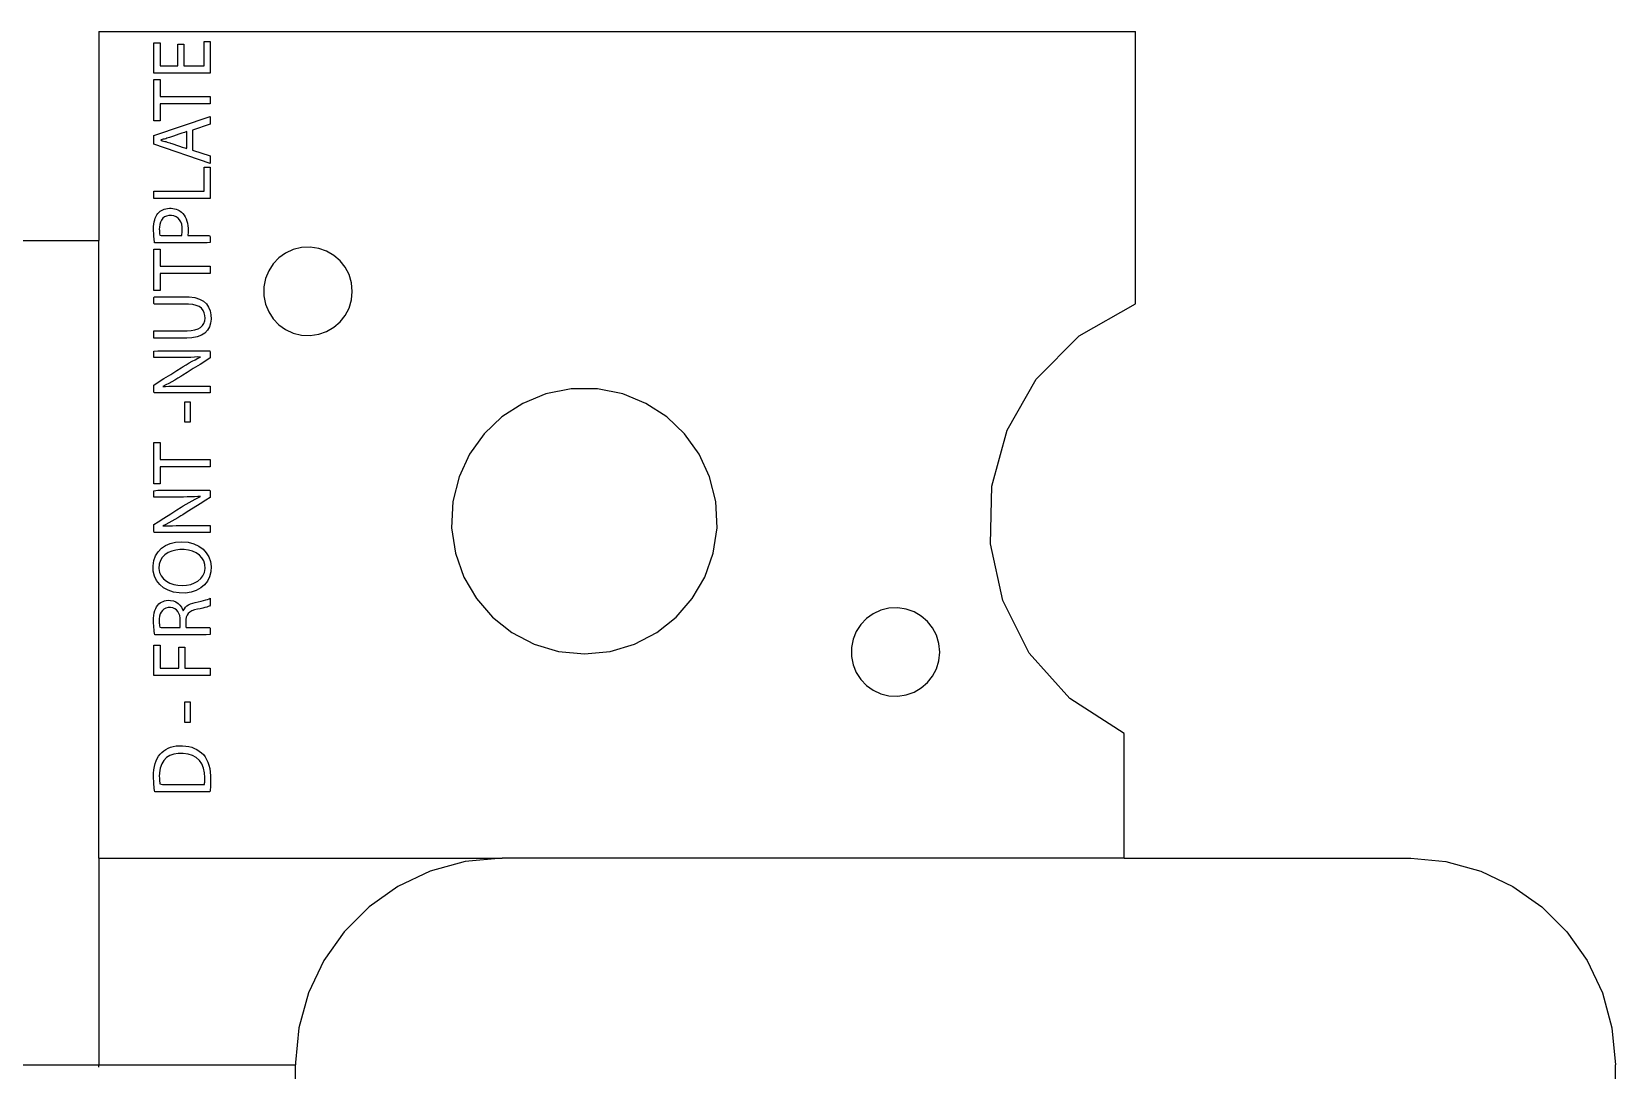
# Model space of a CAD drawing. Header units: metres. Extents: x 1590 to 2032, y 1171 to 1416.
# Drawn here: x 1780 to 1833.6, y 1327.2 to 1362.4 of the extents above; entities that cross this region are included whole.
import ezdxf

# ---------------------------------------------------------------- set-up
doc = ezdxf.new("R2010")
doc.units = ezdxf.units.M

msp = doc.modelspace()

# ---------------------------------------------------------------- linework, layer by layer
at = {"layer": 'COMPONENT1'}
for p, q in [((1782.228, 1362.38), (1782.228, 1355.305)), ((1782.228, 1362.38), (1817.344, 1362.38)), ((1817.344, 1353.165), (1817.344, 1362.38)), ((1727.229, 1355.38), (1782.228, 1355.305)), ((1782.228, 1334.38), (1782.228, 1355.305)), ((1788.816, 1354.998), (1788.56, 1354.879)), ((1789.096, 1355.068), (1788.816, 1354.998)), ((1789.393, 1355.082), (1789.096, 1355.068)), ((1789.682, 1355.039), (1789.393, 1355.082)), ((1789.95, 1354.945), (1789.682, 1355.039)), ((1790.192, 1354.803), (1789.95, 1354.945)), ((1788.141, 1354.514), (1787.988, 1354.28)), ((1788.333, 1354.716), (1788.141, 1354.514)), ((1788.56, 1354.879), (1788.333, 1354.716)), ((1790.403, 1354.62), (1790.192, 1354.803)), ((1790.576, 1354.401), (1790.403, 1354.62)), ((1790.707, 1354.151), (1790.576, 1354.401)), ((1787.881, 1354.017), (1787.825, 1353.733)), ((1787.988, 1354.28), (1787.881, 1354.017)), ((1790.789, 1353.877), (1790.707, 1354.151)), ((1790.818, 1353.584), (1790.789, 1353.877)), ((1787.825, 1353.733), (1787.825, 1353.435)), ((1787.825, 1353.435), (1787.881, 1353.151)), ((1790.789, 1353.291), (1790.818, 1353.584)), ((1787.881, 1353.151), (1787.988, 1352.888)), ((1787.988, 1352.888), (1788.141, 1352.654)), ((1790.576, 1352.767), (1790.707, 1353.017)), ((1790.707, 1353.017), (1790.789, 1353.291)), ((1815.435, 1352.074), (1817.344, 1353.165)), ((1788.141, 1352.654), (1788.333, 1352.452)), ((1788.333, 1352.452), (1788.56, 1352.289)), ((1788.56, 1352.289), (1788.816, 1352.17)), ((1789.95, 1352.223), (1790.192, 1352.365)), ((1790.192, 1352.365), (1790.403, 1352.548)), ((1790.403, 1352.548), (1790.576, 1352.767)), ((1788.816, 1352.17), (1789.096, 1352.1)), ((1789.096, 1352.1), (1789.393, 1352.086)), ((1789.393, 1352.086), (1789.682, 1352.128)), ((1789.682, 1352.128), (1789.95, 1352.223)), ((1813.986, 1350.612), (1815.435, 1352.074)), ((1797.378, 1350.112), (1796.591, 1349.79)), ((1798.231, 1350.281), (1797.378, 1350.112)), ((1799.124, 1350.281), (1798.231, 1350.281)), ((1799.977, 1350.112), (1799.124, 1350.281)), ((1800.764, 1349.79), (1799.977, 1350.112)), ((1813, 1348.882), (1813.986, 1350.612)), ((1796.591, 1349.79), (1795.887, 1349.333)), ((1801.469, 1349.333), (1800.764, 1349.79)), ((1795.887, 1349.333), (1795.281, 1348.755)), ((1802.074, 1348.755), (1801.469, 1349.333)), ((1795.281, 1348.755), (1794.792, 1348.074)), ((1802.563, 1348.074), (1802.074, 1348.755)), ((1812.481, 1346.987), (1813, 1348.882)), ((1794.792, 1348.074), (1794.435, 1347.306)), ((1802.92, 1347.306), (1802.563, 1348.074)), ((1794.435, 1347.306), (1794.226, 1346.467)), ((1803.129, 1346.467), (1802.92, 1347.306)), ((1812.43, 1345.028), (1812.481, 1346.987)), ((1794.226, 1346.467), (1794.183, 1345.578)), ((1803.172, 1345.578), (1803.129, 1346.467)), ((1794.183, 1345.578), (1794.311, 1344.711)), ((1803.044, 1344.711), (1803.172, 1345.578)), ((1812.85, 1343.108), (1812.43, 1345.028)), ((1794.311, 1344.711), (1794.596, 1343.905)), ((1802.759, 1343.905), (1803.044, 1344.711)), ((1794.596, 1343.905), (1795.021, 1343.179)), ((1802.334, 1343.179), (1802.759, 1343.905)), ((1795.021, 1343.179), (1795.571, 1342.547)), ((1801.785, 1342.547), (1802.334, 1343.179)), ((1808.459, 1342.662), (1808.232, 1342.499)), ((1808.715, 1342.781), (1808.459, 1342.662)), ((1808.995, 1342.851), (1808.715, 1342.781)), ((1809.291, 1342.865), (1808.995, 1342.851)), ((1809.58, 1342.822), (1809.291, 1342.865)), ((1809.849, 1342.727), (1809.58, 1342.822)), ((1810.091, 1342.586), (1809.849, 1342.727)), ((1813.745, 1341.329), (1812.85, 1343.108)), ((1795.571, 1342.547), (1796.227, 1342.027)), ((1801.128, 1342.027), (1801.785, 1342.547)), ((1807.887, 1342.062), (1807.78, 1341.8)), ((1808.04, 1342.297), (1807.887, 1342.062)), ((1808.232, 1342.499), (1808.04, 1342.297)), ((1810.301, 1342.403), (1810.091, 1342.586)), ((1810.475, 1342.184), (1810.301, 1342.403)), ((1810.605, 1341.934), (1810.475, 1342.184)), ((1796.227, 1342.027), (1796.975, 1341.636)), ((1796.975, 1341.636), (1797.797, 1341.389)), ((1799.558, 1341.389), (1800.38, 1341.636)), ((1800.38, 1341.636), (1801.128, 1342.027)), ((1807.78, 1341.8), (1807.724, 1341.516)), ((1810.688, 1341.66), (1810.605, 1341.934)), ((1810.716, 1341.367), (1810.688, 1341.66)), ((1797.797, 1341.389), (1798.678, 1341.302)), ((1798.678, 1341.302), (1799.558, 1341.389)), ((1807.724, 1341.516), (1807.724, 1341.218)), ((1807.724, 1341.218), (1807.78, 1340.934)), ((1810.605, 1340.799), (1810.688, 1341.073)), ((1810.688, 1341.073), (1810.716, 1341.367)), ((1815.116, 1339.795), (1813.745, 1341.329)), ((1807.78, 1340.934), (1807.887, 1340.671)), ((1807.887, 1340.671), (1808.04, 1340.437)), ((1810.301, 1340.331), (1810.475, 1340.55)), ((1810.475, 1340.55), (1810.605, 1340.799)), ((1808.04, 1340.437), (1808.232, 1340.235)), ((1808.232, 1340.235), (1808.459, 1340.072)), ((1808.459, 1340.072), (1808.715, 1339.953)), ((1808.715, 1339.953), (1808.995, 1339.883)), ((1809.291, 1339.869), (1809.58, 1339.911)), ((1809.58, 1339.911), (1809.849, 1340.006)), ((1809.849, 1340.006), (1810.091, 1340.148)), ((1810.091, 1340.148), (1810.301, 1340.331)), ((1808.995, 1339.883), (1809.291, 1339.869)), ((1816.966, 1338.606), (1815.116, 1339.795)), ((1816.966, 1334.38), (1816.966, 1338.606)), ((1782.228, 1334.38), (1795.894, 1334.38)), ((1782.228, 1334.38), (1782.228, 1327.38)), ((1794.636, 1334.267), (1793.451, 1333.942)), ((1795.894, 1334.38), (1794.636, 1334.267)), ((1795.969, 1334.38), (1795.894, 1334.38)), ((1816.966, 1334.38), (1795.969, 1334.38)), ((1816.966, 1334.38), (1826.598, 1334.38)), ((1826.598, 1334.38), (1826.673, 1334.38)), ((1826.673, 1334.38), (1827.856, 1334.267)), ((1827.856, 1334.267), (1829.04, 1333.942)), ((1793.451, 1333.942), (1792.361, 1333.424)), ((1829.04, 1333.942), (1830.131, 1333.424)), ((1792.361, 1333.424), (1791.384, 1332.733)), ((1830.131, 1333.424), (1831.108, 1332.733)), ((1791.384, 1332.733), (1790.54, 1331.89)), ((1831.108, 1332.733), (1831.951, 1331.89)), ((1790.54, 1331.89), (1789.85, 1330.913)), ((1831.951, 1331.89), (1832.642, 1330.913)), ((1789.85, 1330.913), (1789.332, 1329.822)), ((1832.642, 1330.913), (1833.16, 1329.822)), ((1789.332, 1329.822), (1789.007, 1328.638)), ((1833.16, 1329.822), (1833.485, 1328.638)), ((1789.007, 1328.638), (1788.894, 1327.46)), ((1833.485, 1328.638), (1833.598, 1327.38)), ((1727.229, 1327.38), (1782.228, 1327.38)), ((1782.228, 1327.38), (1788.894, 1327.38)), ((1782.228, 1327.305), (1782.228, 1327.38)), ((1788.894, 1327.46), (1788.894, 1327.38)), ((1788.894, 1275.38), (1788.894, 1327.38)), ((1833.598, 1208.247), (1833.598, 1327.38))]:
    msp.add_line(p, q, dxfattribs=at)
at = {"layer": 'COMPONENT11'}
for p, q in [((1784.101, 1360.972), (1784.101, 1362.002)), ((1784.101, 1362.002), (1784.307, 1362.002)), ((1784.307, 1362.002), (1784.307, 1361.22)), ((1784.908, 1361.22), (1784.908, 1361.956)), ((1784.908, 1361.956), (1785.111, 1361.956)), ((1785.111, 1361.956), (1785.111, 1361.22)), ((1785.797, 1361.22), (1785.797, 1362.044)), ((1785.797, 1362.044), (1786.003, 1362.044)), ((1786.003, 1362.044), (1786.003, 1360.972)), ((1786.003, 1360.972), (1784.101, 1360.972)), ((1784.307, 1361.22), (1784.908, 1361.22)), ((1785.111, 1361.22), (1785.797, 1361.22)), ((1784.101, 1359.355), (1784.101, 1360.762)), ((1784.101, 1360.762), (1784.31, 1360.762)), ((1784.31, 1360.762), (1784.31, 1360.181)), ((1784.31, 1360.181), (1786.003, 1360.181)), ((1784.31, 1359.933), (1784.31, 1359.355)), ((1786.003, 1359.933), (1784.31, 1359.933)), ((1786.003, 1360.181), (1786.003, 1359.933)), ((1784.101, 1358.86), (1786.003, 1359.509)), ((1784.31, 1359.355), (1784.101, 1359.355)), ((1786.003, 1359.247), (1785.405, 1359.044)), ((1786.003, 1359.509), (1786.003, 1359.247)), ((1784.101, 1358.567), (1784.101, 1358.86)), ((1784.373, 1358.722), (1784.332, 1358.712)), ((1784.332, 1358.712), (1784.38, 1358.687)), ((1784.414, 1358.733), (1784.373, 1358.722)), ((1784.38, 1358.687), (1784.422, 1358.676)), ((1784.455, 1358.744), (1784.414, 1358.733)), ((1784.497, 1358.755), (1784.455, 1358.744)), ((1784.54, 1358.767), (1784.497, 1358.755)), ((1784.584, 1358.78), (1784.54, 1358.767)), ((1784.628, 1358.794), (1784.584, 1358.78)), ((1784.666, 1358.807), (1784.628, 1358.794)), ((1784.696, 1358.817), (1784.666, 1358.807)), ((1784.761, 1358.84), (1784.696, 1358.817)), ((1784.849, 1358.87), (1784.761, 1358.84)), ((1784.948, 1358.904), (1784.849, 1358.87)), ((1785.046, 1358.938), (1784.948, 1358.904)), ((1785.13, 1358.967), (1785.046, 1358.938)), ((1785.213, 1358.996), (1785.13, 1358.967)), ((1785.213, 1358.909), (1785.213, 1358.996)), ((1785.213, 1358.82), (1785.213, 1358.909)), ((1785.213, 1358.717), (1785.213, 1358.82)), ((1785.213, 1358.613), (1785.213, 1358.717)), ((1785.405, 1359.044), (1785.405, 1358.37)), ((1786.003, 1357.918), (1784.101, 1358.567)), ((1784.422, 1358.676), (1784.464, 1358.665)), ((1784.464, 1358.665), (1784.506, 1358.654)), ((1784.506, 1358.654), (1784.549, 1358.642)), ((1784.549, 1358.642), (1784.592, 1358.63)), ((1784.592, 1358.63), (1784.634, 1358.616)), ((1784.634, 1358.616), (1784.666, 1358.606)), ((1784.666, 1358.606), (1784.702, 1358.593)), ((1784.702, 1358.593), (1784.772, 1358.57)), ((1784.772, 1358.57), (1784.863, 1358.539)), ((1784.863, 1358.539), (1784.963, 1358.505)), ((1784.963, 1358.505), (1785.06, 1358.472)), ((1785.06, 1358.472), (1785.142, 1358.444)), ((1785.142, 1358.444), (1785.197, 1358.426)), ((1785.197, 1358.426), (1785.213, 1358.452)), ((1785.213, 1358.52), (1785.213, 1358.613)), ((1785.213, 1358.452), (1785.213, 1358.52)), ((1785.405, 1358.37), (1786.003, 1358.172)), ((1786.003, 1358.172), (1786.003, 1357.918)), ((1785.797, 1356.976), (1785.797, 1357.788)), ((1785.797, 1357.788), (1786.003, 1357.788)), ((1786.003, 1357.788), (1786.003, 1356.727)), ((1784.101, 1356.727), (1784.101, 1356.976)), ((1784.101, 1356.976), (1785.797, 1356.976)), ((1786.003, 1356.727), (1784.101, 1356.727)), ((1784.108, 1355.934), (1784.125, 1356.004)), ((1784.125, 1356.004), (1784.146, 1356.068)), ((1784.146, 1356.068), (1784.172, 1356.126)), ((1784.172, 1356.126), (1784.203, 1356.178)), ((1784.203, 1356.178), (1784.237, 1356.223)), ((1784.237, 1356.223), (1784.273, 1356.261)), ((1784.273, 1356.261), (1784.311, 1356.294)), ((1784.311, 1356.294), (1784.354, 1356.323)), ((1784.353, 1356), (1784.319, 1355.931)), ((1784.398, 1356.057), (1784.353, 1356)), ((1784.354, 1356.323), (1784.401, 1356.348)), ((1784.455, 1356.102), (1784.398, 1356.057)), ((1784.401, 1356.348), (1784.451, 1356.368)), ((1784.451, 1356.368), (1784.505, 1356.384)), ((1784.524, 1356.134), (1784.455, 1356.102)), ((1784.505, 1356.384), (1784.562, 1356.394)), ((1784.604, 1356.151), (1784.524, 1356.134)), ((1784.562, 1356.394), (1784.622, 1356.399)), ((1784.694, 1356.153), (1784.604, 1356.151)), ((1784.622, 1356.399), (1784.685, 1356.398)), ((1784.685, 1356.398), (1784.744, 1356.393)), ((1784.779, 1356.139), (1784.694, 1356.153)), ((1784.744, 1356.393), (1784.801, 1356.383)), ((1784.853, 1356.109), (1784.779, 1356.139)), ((1784.801, 1356.383), (1784.854, 1356.369)), ((1784.917, 1356.065), (1784.853, 1356.109)), ((1784.854, 1356.369), (1784.904, 1356.35)), ((1784.904, 1356.35), (1784.95, 1356.327)), ((1784.97, 1356.008), (1784.917, 1356.065)), ((1784.95, 1356.327), (1784.993, 1356.3)), ((1785.011, 1355.938), (1784.97, 1356.008)), ((1784.993, 1356.3), (1785.033, 1356.268)), ((1785.033, 1356.268), (1785.077, 1356.224)), ((1785.077, 1356.224), (1785.121, 1356.168)), ((1785.121, 1356.168), (1785.16, 1356.106)), ((1785.16, 1356.106), (1785.192, 1356.038)), ((1785.192, 1356.038), (1785.218, 1355.965)), ((1784.087, 1355.692), (1784.089, 1355.777)), ((1784.088, 1355.621), (1784.087, 1355.692)), ((1784.091, 1355.554), (1784.088, 1355.621)), ((1784.089, 1355.777), (1784.096, 1355.859)), ((1784.094, 1355.491), (1784.091, 1355.554)), ((1784.099, 1355.431), (1784.094, 1355.491)), ((1784.096, 1355.859), (1784.108, 1355.934)), ((1784.284, 1355.763), (1784.282, 1355.69)), ((1784.282, 1355.69), (1784.283, 1355.653)), ((1784.283, 1355.653), (1784.284, 1355.618)), ((1784.296, 1355.852), (1784.284, 1355.763)), ((1784.284, 1355.618), (1784.286, 1355.586)), ((1784.286, 1355.586), (1784.288, 1355.557)), ((1784.288, 1355.557), (1784.291, 1355.531)), ((1784.291, 1355.531), (1784.299, 1355.488)), ((1784.319, 1355.931), (1784.296, 1355.852)), ((1784.299, 1355.488), (1784.345, 1355.474)), ((1784.345, 1355.474), (1784.433, 1355.474)), ((1784.433, 1355.474), (1784.552, 1355.474)), ((1784.552, 1355.474), (1784.685, 1355.474)), ((1784.685, 1355.474), (1784.816, 1355.474)), ((1784.816, 1355.474), (1784.93, 1355.474)), ((1784.93, 1355.474), (1785.01, 1355.474)), ((1785.01, 1355.474), (1785.041, 1355.474)), ((1785.04, 1355.855), (1785.011, 1355.938)), ((1785.056, 1355.761), (1785.04, 1355.855)), ((1785.041, 1355.474), (1785.05, 1355.516)), ((1785.05, 1355.516), (1785.056, 1355.563)), ((1785.061, 1355.671), (1785.056, 1355.761)), ((1785.056, 1355.563), (1785.059, 1355.615)), ((1785.059, 1355.615), (1785.06, 1355.642)), ((1785.06, 1355.642), (1785.061, 1355.671)), ((1785.218, 1355.965), (1785.237, 1355.888)), ((1785.237, 1355.888), (1785.25, 1355.806)), ((1785.248, 1355.51), (1785.245, 1355.474)), ((1785.245, 1355.474), (1785.296, 1355.474)), ((1785.254, 1355.557), (1785.248, 1355.51)), ((1785.25, 1355.806), (1785.257, 1355.72)), ((1785.257, 1355.607), (1785.254, 1355.557)), ((1785.257, 1355.72), (1785.258, 1355.66)), ((1785.258, 1355.633), (1785.257, 1355.607)), ((1785.258, 1355.66), (1785.258, 1355.633)), ((1785.296, 1355.474), (1785.394, 1355.474)), ((1785.394, 1355.474), (1785.521, 1355.474)), ((1785.521, 1355.474), (1785.661, 1355.474)), ((1785.661, 1355.474), (1785.796, 1355.474)), ((1785.796, 1355.474), (1785.909, 1355.474)), ((1785.909, 1355.474), (1785.983, 1355.474)), ((1785.983, 1355.474), (1786.003, 1355.429)), ((1784.104, 1355.376), (1784.099, 1355.431)), ((1784.101, 1353.609), (1784.101, 1355.016)), ((1784.101, 1355.016), (1784.31, 1355.016)), ((1784.11, 1355.323), (1784.104, 1355.376)), ((1784.117, 1355.274), (1784.11, 1355.323)), ((1784.124, 1355.229), (1784.117, 1355.274)), ((1784.203, 1355.229), (1784.124, 1355.229)), ((1784.41, 1355.229), (1784.203, 1355.229)), ((1784.31, 1355.016), (1784.31, 1354.435)), ((1784.705, 1355.229), (1784.41, 1355.229)), ((1785.044, 1355.229), (1784.705, 1355.229)), ((1785.386, 1355.229), (1785.044, 1355.229)), ((1785.687, 1355.229), (1785.386, 1355.229)), ((1785.907, 1355.229), (1785.687, 1355.229)), ((1786.003, 1355.237), (1785.907, 1355.229)), ((1786.003, 1355.429), (1786.003, 1355.389)), ((1786.003, 1355.389), (1786.003, 1355.344)), ((1786.003, 1355.344), (1786.003, 1355.3)), ((1786.003, 1355.3), (1786.003, 1355.263)), ((1786.003, 1355.263), (1786.003, 1355.237)), ((1784.31, 1354.435), (1786.003, 1354.435)), ((1786.003, 1354.435), (1786.003, 1354.187)), ((1784.31, 1354.187), (1784.31, 1353.609)), ((1786.003, 1354.187), (1784.31, 1354.187)), ((1784.31, 1353.609), (1784.101, 1353.609)), ((1784.101, 1353.377), (1784.114, 1353.399)), ((1784.101, 1353.343), (1784.101, 1353.377)), ((1784.101, 1353.3), (1784.101, 1353.343)), ((1784.114, 1353.399), (1784.202, 1353.399)), ((1784.202, 1353.399), (1784.354, 1353.399)), ((1784.354, 1353.399), (1784.545, 1353.399)), ((1784.545, 1353.399), (1784.749, 1353.399)), ((1784.749, 1353.399), (1784.943, 1353.399)), ((1784.943, 1353.399), (1785.1, 1353.399)), ((1785.1, 1353.399), (1785.195, 1353.399)), ((1785.195, 1353.399), (1785.297, 1353.397)), ((1785.297, 1353.397), (1785.485, 1353.373)), ((1785.485, 1353.373), (1785.643, 1353.324)), ((1785.643, 1353.324), (1785.773, 1353.252)), ((1784.101, 1353.255), (1784.101, 1353.3)), ((1784.101, 1353.211), (1784.101, 1353.255)), ((1784.101, 1353.176), (1784.101, 1353.211)), ((1784.109, 1353.151), (1784.101, 1353.176)), ((1784.191, 1353.151), (1784.109, 1353.151)), ((1784.34, 1353.151), (1784.191, 1353.151)), ((1784.531, 1353.151), (1784.34, 1353.151)), ((1784.739, 1353.151), (1784.531, 1353.151)), ((1784.937, 1353.151), (1784.739, 1353.151)), ((1785.102, 1353.151), (1784.937, 1353.151)), ((1785.206, 1353.151), (1785.102, 1353.151)), ((1785.275, 1353.15), (1785.206, 1353.151)), ((1785.413, 1353.137), (1785.275, 1353.15)), ((1785.531, 1353.109), (1785.413, 1353.137)), ((1785.628, 1353.066), (1785.531, 1353.109)), ((1785.706, 1353.009), (1785.628, 1353.066)), ((1785.765, 1352.94), (1785.706, 1353.009)), ((1785.805, 1352.86), (1785.765, 1352.94)), ((1785.773, 1353.252), (1785.875, 1353.16)), ((1785.828, 1352.768), (1785.805, 1352.86)), ((1785.875, 1353.16), (1785.951, 1353.049)), ((1785.951, 1353.049), (1786.001, 1352.924)), ((1786.001, 1352.924), (1786.028, 1352.784)), ((1786.028, 1352.784), (1786.033, 1352.637)), ((1784.101, 1352.246), (1784.149, 1352.246)), ((1784.101, 1352.208), (1784.101, 1352.246)), ((1784.149, 1352.246), (1784.274, 1352.246)), ((1784.274, 1352.246), (1784.451, 1352.246)), ((1784.451, 1352.246), (1784.655, 1352.246)), ((1784.655, 1352.246), (1784.86, 1352.246)), ((1784.86, 1352.246), (1785.042, 1352.246)), ((1785.042, 1352.246), (1785.173, 1352.246)), ((1785.173, 1352.246), (1785.229, 1352.246)), ((1785.229, 1352.246), (1785.362, 1352.253)), ((1785.362, 1352.253), (1785.488, 1352.275)), ((1785.488, 1352.275), (1785.594, 1352.313)), ((1785.594, 1352.313), (1785.679, 1352.363)), ((1785.679, 1352.363), (1785.745, 1352.426)), ((1785.745, 1352.426), (1785.792, 1352.499)), ((1785.792, 1352.499), (1785.821, 1352.58)), ((1785.821, 1352.58), (1785.833, 1352.67)), ((1785.914, 1352.265), (1785.825, 1352.171)), ((1785.833, 1352.67), (1785.828, 1352.768)), ((1785.977, 1352.376), (1785.914, 1352.265)), ((1786.016, 1352.501), (1785.977, 1352.376)), ((1786.033, 1352.637), (1786.016, 1352.501)), ((1784.101, 1352.169), (1784.101, 1352.208)), ((1784.101, 1352.124), (1784.101, 1352.169)), ((1784.101, 1352.079), (1784.101, 1352.124)), ((1784.101, 1352.039), (1784.101, 1352.079)), ((1784.101, 1351.998), (1784.101, 1352.039)), ((1784.14, 1351.997), (1784.101, 1351.998)), ((1784.257, 1351.997), (1784.14, 1351.997)), ((1784.429, 1351.997), (1784.257, 1351.997)), ((1784.63, 1351.997), (1784.429, 1351.997)), ((1784.835, 1351.997), (1784.63, 1351.997)), ((1785.018, 1351.997), (1784.835, 1351.997)), ((1785.155, 1351.997), (1785.018, 1351.997)), ((1785.219, 1351.997), (1785.155, 1351.997)), ((1785.386, 1352.006), (1785.219, 1351.997)), ((1785.563, 1352.039), (1785.386, 1352.006)), ((1785.708, 1352.094), (1785.563, 1352.039)), ((1785.825, 1352.171), (1785.708, 1352.094)), ((1784.101, 1351.555), (1784.232, 1351.57)), ((1784.101, 1351.515), (1784.101, 1351.555)), ((1784.101, 1351.462), (1784.101, 1351.515)), ((1784.101, 1351.407), (1784.101, 1351.462)), ((1784.101, 1351.34), (1784.101, 1351.407)), ((1784.133, 1351.339), (1784.101, 1351.34)), ((1784.254, 1351.339), (1784.133, 1351.339)), ((1784.232, 1351.57), (1784.561, 1351.57)), ((1784.428, 1351.339), (1784.254, 1351.339)), ((1784.617, 1351.339), (1784.428, 1351.339)), ((1784.561, 1351.57), (1784.995, 1351.57)), ((1784.781, 1351.339), (1784.617, 1351.339)), ((1784.882, 1351.339), (1784.781, 1351.339)), ((1784.967, 1351.339), (1784.882, 1351.339)), ((1785.1, 1351.34), (1784.967, 1351.339)), ((1784.995, 1351.57), (1785.441, 1351.57)), ((1785.227, 1351.343), (1785.1, 1351.34)), ((1785.349, 1351.346), (1785.227, 1351.343)), ((1785.296, 1351.16), (1785.395, 1351.215)), ((1785.468, 1351.352), (1785.349, 1351.346)), ((1785.395, 1351.215), (1785.492, 1351.267)), ((1785.441, 1351.57), (1785.805, 1351.57)), ((1785.588, 1351.36), (1785.468, 1351.352)), ((1785.492, 1351.267), (1785.587, 1351.315)), ((1785.587, 1351.315), (1785.681, 1351.359)), ((1785.681, 1351.359), (1785.588, 1351.36)), ((1785.863, 1351.235), (1785.663, 1351.11)), ((1785.805, 1351.57), (1785.994, 1351.57)), ((1786.003, 1351.327), (1785.863, 1351.235)), ((1785.994, 1351.57), (1786.003, 1351.523)), ((1786.003, 1351.523), (1786.003, 1351.469)), ((1786.003, 1351.469), (1786.003, 1351.41)), ((1786.003, 1351.41), (1786.003, 1351.358)), ((1786.003, 1351.358), (1786.003, 1351.327)), ((1784.44, 1350.628), (1784.669, 1350.772)), ((1784.669, 1350.772), (1784.879, 1350.904)), ((1784.911, 1350.64), (1784.808, 1350.579)), ((1784.879, 1350.904), (1785.025, 1350.996)), ((1785.013, 1350.703), (1784.911, 1350.64)), ((1785.076, 1350.743), (1785.013, 1350.703)), ((1785.025, 1350.996), (1785.09, 1351.037)), ((1785.223, 1350.834), (1785.076, 1350.743)), ((1785.09, 1351.037), (1785.194, 1351.1)), ((1785.194, 1351.1), (1785.296, 1351.16)), ((1785.434, 1350.966), (1785.223, 1350.834)), ((1785.663, 1351.11), (1785.434, 1350.966)), ((1784.101, 1350.409), (1784.241, 1350.502)), ((1784.101, 1350.375), (1784.101, 1350.409)), ((1784.101, 1350.319), (1784.101, 1350.375)), ((1784.101, 1350.254), (1784.101, 1350.319)), ((1784.101, 1350.195), (1784.101, 1350.254)), ((1784.11, 1350.143), (1784.101, 1350.195)), ((1784.299, 1350.143), (1784.11, 1350.143)), ((1784.241, 1350.502), (1784.44, 1350.628)), ((1784.663, 1350.143), (1784.299, 1350.143)), ((1784.503, 1350.413), (1784.403, 1350.366)), ((1784.403, 1350.366), (1784.492, 1350.362)), ((1784.492, 1350.362), (1784.607, 1350.367)), ((1784.604, 1350.465), (1784.503, 1350.413)), ((1784.706, 1350.52), (1784.604, 1350.465)), ((1784.607, 1350.367), (1784.725, 1350.37)), ((1785.109, 1350.143), (1784.663, 1350.143)), ((1784.808, 1350.579), (1784.706, 1350.52)), ((1784.725, 1350.37), (1784.847, 1350.373)), ((1784.847, 1350.373), (1784.977, 1350.374)), ((1784.977, 1350.374), (1785.116, 1350.374)), ((1785.543, 1350.143), (1785.109, 1350.143)), ((1785.116, 1350.374), (1785.205, 1350.374)), ((1785.205, 1350.374), (1785.308, 1350.374)), ((1785.308, 1350.374), (1785.476, 1350.374)), ((1785.476, 1350.374), (1785.669, 1350.374)), ((1785.872, 1350.143), (1785.543, 1350.143)), ((1785.669, 1350.374), (1785.847, 1350.374)), ((1785.847, 1350.374), (1785.97, 1350.374)), ((1786.003, 1350.143), (1785.872, 1350.143)), ((1785.97, 1350.374), (1786.003, 1350.373)), ((1786.003, 1350.373), (1786.003, 1350.306)), ((1786.003, 1350.306), (1786.003, 1350.252)), ((1786.003, 1350.252), (1786.003, 1350.199)), ((1786.003, 1350.199), (1786.003, 1350.143)), ((1785.151, 1349.844), (1785.331, 1349.844)), ((1785.151, 1349.147), (1785.151, 1349.844)), ((1785.331, 1349.844), (1785.331, 1349.147)), ((1785.331, 1349.147), (1785.151, 1349.147)), ((1784.101, 1347.059), (1784.101, 1348.466)), ((1784.101, 1348.466), (1784.31, 1348.466)), ((1784.31, 1348.466), (1784.31, 1347.885)), ((1784.31, 1347.885), (1786.003, 1347.885)), ((1784.31, 1347.637), (1784.31, 1347.059)), ((1786.003, 1347.637), (1784.31, 1347.637)), ((1786.003, 1347.885), (1786.003, 1347.637)), ((1784.31, 1347.059), (1784.101, 1347.059)), ((1784.101, 1346.83), (1784.232, 1346.846)), ((1784.101, 1346.79), (1784.101, 1346.83)), ((1784.101, 1346.737), (1784.101, 1346.79)), ((1784.101, 1346.683), (1784.101, 1346.737)), ((1784.101, 1346.616), (1784.101, 1346.683)), ((1784.133, 1346.615), (1784.101, 1346.616)), ((1784.254, 1346.615), (1784.133, 1346.615)), ((1784.232, 1346.846), (1784.561, 1346.846)), ((1784.428, 1346.615), (1784.254, 1346.615)), ((1784.617, 1346.615), (1784.428, 1346.615)), ((1784.561, 1346.846), (1784.995, 1346.846)), ((1784.781, 1346.615), (1784.617, 1346.615)), ((1784.882, 1346.615), (1784.781, 1346.615)), ((1784.967, 1346.615), (1784.882, 1346.615)), ((1785.1, 1346.616), (1784.967, 1346.615)), ((1784.995, 1346.846), (1785.441, 1346.846)), ((1785.09, 1346.313), (1785.194, 1346.376)), ((1785.227, 1346.618), (1785.1, 1346.616)), ((1785.194, 1346.376), (1785.296, 1346.436)), ((1785.349, 1346.622), (1785.227, 1346.618)), ((1785.296, 1346.436), (1785.395, 1346.491)), ((1785.468, 1346.628), (1785.349, 1346.622)), ((1785.395, 1346.491), (1785.492, 1346.543)), ((1785.663, 1346.385), (1785.434, 1346.242)), ((1785.441, 1346.846), (1785.805, 1346.846)), ((1785.588, 1346.636), (1785.468, 1346.628)), ((1785.492, 1346.543), (1785.587, 1346.591)), ((1785.587, 1346.591), (1785.681, 1346.635)), ((1785.681, 1346.635), (1785.588, 1346.636)), ((1785.863, 1346.51), (1785.663, 1346.385)), ((1785.805, 1346.846), (1785.994, 1346.846)), ((1786.003, 1346.602), (1785.863, 1346.51)), ((1785.994, 1346.846), (1786.003, 1346.799)), ((1786.003, 1346.799), (1786.003, 1346.744)), ((1786.003, 1346.744), (1786.003, 1346.685)), ((1786.003, 1346.685), (1786.003, 1346.634)), ((1786.003, 1346.634), (1786.003, 1346.602)), ((1784.241, 1345.778), (1784.44, 1345.903)), ((1784.44, 1345.903), (1784.669, 1346.047)), ((1784.669, 1346.047), (1784.879, 1346.18)), ((1784.808, 1345.855), (1784.706, 1345.796)), ((1784.911, 1345.916), (1784.808, 1345.855)), ((1784.879, 1346.18), (1785.025, 1346.272)), ((1785.013, 1345.978), (1784.911, 1345.916)), ((1785.076, 1346.018), (1785.013, 1345.978)), ((1785.025, 1346.272), (1785.09, 1346.313)), ((1785.223, 1346.11), (1785.076, 1346.018)), ((1785.434, 1346.242), (1785.223, 1346.11)), ((1784.101, 1345.685), (1784.241, 1345.778)), ((1784.101, 1345.65), (1784.101, 1345.685)), ((1784.101, 1345.594), (1784.101, 1345.65)), ((1784.101, 1345.53), (1784.101, 1345.594)), ((1784.101, 1345.471), (1784.101, 1345.53)), ((1784.11, 1345.419), (1784.101, 1345.471)), ((1784.299, 1345.419), (1784.11, 1345.419)), ((1784.663, 1345.419), (1784.299, 1345.419)), ((1784.503, 1345.689), (1784.403, 1345.642)), ((1784.403, 1345.642), (1784.492, 1345.638)), ((1784.492, 1345.638), (1784.607, 1345.643)), ((1784.604, 1345.741), (1784.503, 1345.689)), ((1784.706, 1345.796), (1784.604, 1345.741)), ((1784.607, 1345.643), (1784.725, 1345.646)), ((1785.109, 1345.419), (1784.663, 1345.419)), ((1784.725, 1345.646), (1784.847, 1345.648)), ((1784.847, 1345.648), (1784.977, 1345.65)), ((1784.977, 1345.65), (1785.116, 1345.65)), ((1785.543, 1345.419), (1785.109, 1345.419)), ((1785.116, 1345.65), (1785.205, 1345.65)), ((1785.205, 1345.65), (1785.308, 1345.65)), ((1785.308, 1345.65), (1785.476, 1345.65)), ((1785.476, 1345.65), (1785.669, 1345.65)), ((1785.872, 1345.419), (1785.543, 1345.419)), ((1785.669, 1345.65), (1785.847, 1345.65)), ((1785.847, 1345.65), (1785.97, 1345.65)), ((1786.003, 1345.419), (1785.872, 1345.419)), ((1785.97, 1345.65), (1786.003, 1345.649)), ((1786.003, 1345.649), (1786.003, 1345.582)), ((1786.003, 1345.582), (1786.003, 1345.528)), ((1786.003, 1345.528), (1786.003, 1345.475)), ((1786.003, 1345.475), (1786.003, 1345.419)), ((1784.152, 1344.624), (1784.239, 1344.763)), ((1784.239, 1344.763), (1784.353, 1344.879)), ((1784.353, 1344.879), (1784.492, 1344.973)), ((1784.492, 1344.973), (1784.653, 1345.042)), ((1784.705, 1344.785), (1784.583, 1344.732)), ((1784.653, 1345.042), (1784.834, 1345.085)), ((1784.837, 1344.82), (1784.705, 1344.785)), ((1784.834, 1345.085), (1785.032, 1345.099)), ((1784.974, 1344.837), (1784.837, 1344.82)), ((1785.121, 1344.837), (1784.974, 1344.837)), ((1785.032, 1345.099), (1785.256, 1345.082)), ((1785.27, 1344.818), (1785.121, 1344.837)), ((1785.256, 1345.082), (1785.452, 1345.033)), ((1785.408, 1344.78), (1785.27, 1344.818)), ((1785.532, 1344.725), (1785.408, 1344.78)), ((1785.452, 1345.033), (1785.621, 1344.956)), ((1785.621, 1344.956), (1785.762, 1344.854)), ((1785.762, 1344.854), (1785.874, 1344.73)), ((1784.069, 1344.289), (1784.094, 1344.466)), ((1784.077, 1344.107), (1784.069, 1344.289)), ((1784.094, 1344.466), (1784.152, 1344.624)), ((1784.277, 1344.34), (1784.269, 1344.197)), ((1784.317, 1344.465), (1784.277, 1344.34)), ((1784.384, 1344.572), (1784.317, 1344.465)), ((1784.474, 1344.661), (1784.384, 1344.572)), ((1784.583, 1344.732), (1784.474, 1344.661)), ((1785.638, 1344.651), (1785.532, 1344.725)), ((1785.725, 1344.561), (1785.638, 1344.651)), ((1785.788, 1344.455), (1785.725, 1344.561)), ((1785.825, 1344.332), (1785.788, 1344.455)), ((1785.833, 1344.195), (1785.825, 1344.332)), ((1785.874, 1344.73), (1785.957, 1344.587)), ((1785.957, 1344.587), (1786.01, 1344.43)), ((1786.01, 1344.43), (1786.033, 1344.26)), ((1786.033, 1344.26), (1786.024, 1344.082)), ((1784.119, 1343.939), (1784.077, 1344.107)), ((1784.192, 1343.788), (1784.119, 1343.939)), ((1784.295, 1343.655), (1784.192, 1343.788)), ((1784.269, 1344.197), (1784.293, 1344.061)), ((1784.293, 1344.061), (1784.345, 1343.944)), ((1784.345, 1343.944), (1784.423, 1343.845)), ((1784.423, 1343.845), (1784.522, 1343.765)), ((1784.522, 1343.765), (1784.639, 1343.702)), ((1784.639, 1343.702), (1784.77, 1343.657)), ((1785.346, 1343.659), (1785.474, 1343.706)), ((1785.474, 1343.706), (1785.587, 1343.77)), ((1785.587, 1343.77), (1785.684, 1343.852)), ((1785.684, 1343.852), (1785.759, 1343.951)), ((1785.759, 1343.951), (1785.81, 1344.065)), ((1785.81, 1344.065), (1785.833, 1344.195)), ((1785.911, 1343.77), (1785.81, 1343.642)), ((1785.983, 1343.918), (1785.911, 1343.77)), ((1786.024, 1344.082), (1785.983, 1343.918)), ((1784.425, 1343.545), (1784.295, 1343.655)), ((1784.58, 1343.458), (1784.425, 1343.545)), ((1784.759, 1343.397), (1784.58, 1343.458)), ((1784.959, 1343.366), (1784.759, 1343.397)), ((1784.77, 1343.657), (1784.912, 1343.63)), ((1784.912, 1343.63), (1785.061, 1343.621)), ((1785.169, 1343.365), (1784.959, 1343.366)), ((1785.061, 1343.621), (1785.207, 1343.631)), ((1785.361, 1343.395), (1785.169, 1343.365)), ((1785.207, 1343.631), (1785.346, 1343.659)), ((1785.533, 1343.453), (1785.361, 1343.395)), ((1785.684, 1343.536), (1785.533, 1343.453)), ((1785.81, 1343.642), (1785.684, 1343.536)), ((1785.781, 1343.112), (1785.854, 1343.132)), ((1785.854, 1343.132), (1785.916, 1343.151)), ((1785.916, 1343.151), (1785.965, 1343.169)), ((1785.965, 1343.169), (1786.003, 1343.186)), ((1786.003, 1343.186), (1786.003, 1343.137)), ((1786.003, 1343.137), (1786.003, 1343.089)), ((1784.09, 1342.509), (1784.098, 1342.606)), ((1784.098, 1342.606), (1784.112, 1342.692)), ((1784.112, 1342.692), (1784.132, 1342.77)), ((1784.132, 1342.77), (1784.159, 1342.839)), ((1784.159, 1342.839), (1784.191, 1342.901)), ((1784.191, 1342.901), (1784.23, 1342.955)), ((1784.23, 1342.955), (1784.269, 1342.996)), ((1784.269, 1342.996), (1784.311, 1343.029)), ((1784.313, 1342.655), (1784.292, 1342.577)), ((1784.311, 1343.029), (1784.357, 1343.058)), ((1784.344, 1342.722), (1784.313, 1342.655)), ((1784.386, 1342.778), (1784.344, 1342.722)), ((1784.357, 1343.058), (1784.408, 1343.081)), ((1784.439, 1342.822), (1784.386, 1342.778)), ((1784.408, 1343.081), (1784.462, 1343.099)), ((1784.504, 1342.853), (1784.439, 1342.822)), ((1784.462, 1343.099), (1784.519, 1343.112)), ((1784.58, 1342.87), (1784.504, 1342.853)), ((1784.519, 1343.112), (1784.58, 1343.118)), ((1784.58, 1343.118), (1784.664, 1343.115)), ((1784.663, 1342.872), (1784.58, 1342.87)), ((1784.736, 1342.859), (1784.663, 1342.872)), ((1784.664, 1343.115), (1784.758, 1343.097)), ((1784.802, 1342.832), (1784.736, 1342.859)), ((1784.758, 1343.097), (1784.842, 1343.062)), ((1784.859, 1342.792), (1784.802, 1342.832)), ((1784.842, 1343.062), (1784.915, 1343.015)), ((1784.907, 1342.74), (1784.859, 1342.792)), ((1784.945, 1342.676), (1784.907, 1342.74)), ((1784.915, 1343.015), (1784.978, 1342.955)), ((1784.973, 1342.602), (1784.945, 1342.676)), ((1784.989, 1342.518), (1784.973, 1342.602)), ((1784.978, 1342.955), (1785.03, 1342.886)), ((1785.03, 1342.886), (1785.071, 1342.809)), ((1785.071, 1342.809), (1785.089, 1342.763)), ((1785.089, 1342.763), (1785.133, 1342.835)), ((1785.133, 1342.835), (1785.171, 1342.884)), ((1785.171, 1342.884), (1785.219, 1342.927)), ((1785.222, 1342.613), (1785.195, 1342.544)), ((1785.219, 1342.927), (1785.275, 1342.964)), ((1785.262, 1342.671), (1785.222, 1342.613)), ((1785.316, 1342.719), (1785.262, 1342.671)), ((1785.275, 1342.964), (1785.34, 1342.995)), ((1785.387, 1342.758), (1785.316, 1342.719)), ((1785.34, 1342.995), (1785.412, 1343.021)), ((1785.475, 1342.79), (1785.387, 1342.758)), ((1785.412, 1343.021), (1785.497, 1343.043)), ((1785.577, 1342.814), (1785.475, 1342.79)), ((1785.497, 1343.043), (1785.602, 1343.068)), ((1785.669, 1342.835), (1785.577, 1342.814)), ((1785.602, 1343.068), (1785.697, 1343.091)), ((1785.752, 1342.854), (1785.669, 1342.835)), ((1785.697, 1343.091), (1785.781, 1343.112)), ((1785.824, 1342.872), (1785.752, 1342.854)), ((1785.887, 1342.89), (1785.824, 1342.872)), ((1785.938, 1342.906), (1785.887, 1342.89)), ((1785.978, 1342.92), (1785.938, 1342.906)), ((1786.003, 1342.949), (1785.978, 1342.92)), ((1786.003, 1343.089), (1786.003, 1343.036)), ((1786.003, 1343.036), (1786.003, 1342.987)), ((1786.003, 1342.987), (1786.003, 1342.949)), ((1784.087, 1342.409), (1784.09, 1342.509)), ((1784.089, 1342.338), (1784.087, 1342.409)), ((1784.092, 1342.267), (1784.089, 1342.338)), ((1784.096, 1342.197), (1784.092, 1342.267)), ((1784.102, 1342.129), (1784.096, 1342.197)), ((1784.11, 1342.064), (1784.102, 1342.129)), ((1784.118, 1342.003), (1784.11, 1342.064)), ((1784.281, 1342.491), (1784.279, 1342.419)), ((1784.279, 1342.419), (1784.28, 1342.378)), ((1784.28, 1342.378), (1784.281, 1342.341)), ((1784.292, 1342.577), (1784.281, 1342.491)), ((1784.281, 1342.341), (1784.283, 1342.307)), ((1784.283, 1342.307), (1784.286, 1342.277)), ((1784.286, 1342.277), (1784.289, 1342.25)), ((1784.289, 1342.25), (1784.296, 1342.207)), ((1784.296, 1342.207), (1784.339, 1342.193)), ((1784.339, 1342.193), (1784.422, 1342.193)), ((1784.422, 1342.193), (1784.534, 1342.193)), ((1784.534, 1342.193), (1784.659, 1342.193)), ((1784.659, 1342.193), (1784.782, 1342.193)), ((1784.782, 1342.193), (1784.889, 1342.193)), ((1784.889, 1342.193), (1784.964, 1342.193)), ((1784.964, 1342.193), (1784.993, 1342.193)), ((1784.993, 1342.429), (1784.989, 1342.518)), ((1784.993, 1342.4), (1784.993, 1342.429)), ((1784.993, 1342.359), (1784.993, 1342.4)), ((1784.993, 1342.314), (1784.993, 1342.359)), ((1784.993, 1342.269), (1784.993, 1342.314)), ((1784.993, 1342.231), (1784.993, 1342.269)), ((1784.993, 1342.193), (1784.993, 1342.231)), ((1785.181, 1342.463), (1785.179, 1342.42)), ((1785.179, 1342.42), (1785.179, 1342.356)), ((1785.179, 1342.356), (1785.179, 1342.309)), ((1785.179, 1342.309), (1785.179, 1342.261)), ((1785.179, 1342.261), (1785.179, 1342.222)), ((1785.179, 1342.222), (1785.187, 1342.193)), ((1785.195, 1342.544), (1785.181, 1342.463)), ((1785.187, 1342.193), (1785.265, 1342.193)), ((1785.265, 1342.193), (1785.4, 1342.193)), ((1785.4, 1342.193), (1785.566, 1342.193)), ((1785.566, 1342.193), (1785.736, 1342.193)), ((1785.736, 1342.193), (1785.883, 1342.193)), ((1785.883, 1342.193), (1785.98, 1342.193)), ((1785.98, 1342.193), (1786.003, 1342.172)), ((1786.003, 1342.172), (1786.003, 1342.134)), ((1786.003, 1342.134), (1786.003, 1342.085)), ((1786.003, 1342.085), (1786.003, 1342.034)), ((1784.101, 1340.57), (1784.101, 1341.594)), ((1784.101, 1341.594), (1784.307, 1341.594)), ((1784.127, 1341.948), (1784.118, 1342.003)), ((1784.227, 1341.948), (1784.127, 1341.948)), ((1784.486, 1341.948), (1784.227, 1341.948)), ((1784.307, 1341.594), (1784.307, 1340.819)), ((1784.842, 1341.948), (1784.486, 1341.948)), ((1785.233, 1341.948), (1784.842, 1341.948)), ((1784.939, 1340.819), (1784.939, 1341.535)), ((1784.939, 1341.535), (1785.142, 1341.535)), ((1785.142, 1341.535), (1785.142, 1340.819)), ((1785.598, 1341.948), (1785.233, 1341.948)), ((1785.874, 1341.948), (1785.598, 1341.948)), ((1786.003, 1341.957), (1785.874, 1341.948)), ((1786.003, 1342.034), (1786.003, 1341.989)), ((1786.003, 1341.989), (1786.003, 1341.957)), ((1786.003, 1340.57), (1784.101, 1340.57)), ((1784.307, 1340.819), (1784.939, 1340.819)), ((1785.142, 1340.819), (1786.003, 1340.819)), ((1786.003, 1340.819), (1786.003, 1340.57)), ((1785.151, 1339.676), (1785.331, 1339.676)), ((1785.151, 1338.979), (1785.151, 1339.676)), ((1785.331, 1339.676), (1785.331, 1338.979)), ((1785.331, 1338.979), (1785.151, 1338.979)), ((1784.212, 1337.762), (1784.257, 1337.837)), ((1784.257, 1337.837), (1784.309, 1337.905)), ((1784.309, 1337.905), (1784.367, 1337.966)), ((1784.367, 1337.966), (1784.431, 1338.021)), ((1784.431, 1338.021), (1784.502, 1338.069)), ((1784.53, 1337.788), (1784.436, 1337.695)), ((1784.502, 1338.069), (1784.579, 1338.11)), ((1784.642, 1337.859), (1784.53, 1337.788)), ((1784.579, 1338.11), (1784.663, 1338.143)), ((1784.772, 1337.906), (1784.642, 1337.859)), ((1784.663, 1338.143), (1784.755, 1338.168)), ((1784.755, 1338.168), (1784.853, 1338.184)), ((1784.92, 1337.93), (1784.772, 1337.906)), ((1784.853, 1338.184), (1784.959, 1338.192)), ((1785.089, 1337.932), (1784.92, 1337.93)), ((1784.959, 1338.192), (1785.071, 1338.192)), ((1785.071, 1338.192), (1785.18, 1338.182)), ((1785.259, 1337.909), (1785.089, 1337.932)), ((1785.18, 1338.182), (1785.283, 1338.164)), ((1785.408, 1337.862), (1785.259, 1337.909)), ((1785.283, 1338.164), (1785.381, 1338.138)), ((1785.381, 1338.138), (1785.472, 1338.104)), ((1785.535, 1337.791), (1785.408, 1337.862)), ((1785.472, 1338.104), (1785.557, 1338.062)), ((1785.64, 1337.696), (1785.535, 1337.791)), ((1785.557, 1338.062), (1785.636, 1338.012)), ((1785.636, 1338.012), (1785.708, 1337.955)), ((1785.708, 1337.955), (1785.773, 1337.89)), ((1785.773, 1337.89), (1785.832, 1337.815)), ((1785.832, 1337.815), (1785.883, 1337.729)), ((1784.087, 1337.142), (1784.09, 1337.261)), ((1784.09, 1337.261), (1784.1, 1337.378)), ((1784.1, 1337.378), (1784.118, 1337.487)), ((1784.118, 1337.487), (1784.143, 1337.587)), ((1784.143, 1337.587), (1784.174, 1337.679)), ((1784.174, 1337.679), (1784.212, 1337.762)), ((1784.287, 1337.273), (1784.282, 1337.145)), ((1784.314, 1337.437), (1784.287, 1337.273)), ((1784.364, 1337.578), (1784.314, 1337.437)), ((1784.436, 1337.695), (1784.364, 1337.578)), ((1785.722, 1337.577), (1785.64, 1337.696)), ((1785.78, 1337.436), (1785.722, 1337.577)), ((1785.814, 1337.272), (1785.78, 1337.436)), ((1785.822, 1337.117), (1785.814, 1337.272)), ((1785.883, 1337.729), (1785.926, 1337.634)), ((1785.926, 1337.634), (1785.961, 1337.531)), ((1785.961, 1337.531), (1785.988, 1337.419)), ((1785.988, 1337.419), (1786.007, 1337.299)), ((1786.007, 1337.299), (1786.017, 1337.172)), ((1784.088, 1337.072), (1784.087, 1337.142)), ((1784.091, 1337.003), (1784.088, 1337.072)), ((1784.094, 1336.935), (1784.091, 1337.003)), ((1784.099, 1336.87), (1784.094, 1336.935)), ((1784.106, 1336.807), (1784.099, 1336.87)), ((1784.113, 1336.746), (1784.106, 1336.807)), ((1784.121, 1336.687), (1784.113, 1336.746)), ((1784.282, 1337.145), (1784.283, 1337.101)), ((1784.283, 1337.101), (1784.285, 1337.06)), ((1784.285, 1337.06), (1784.287, 1337.022)), ((1784.287, 1337.022), (1784.29, 1336.986)), ((1784.29, 1336.986), (1784.294, 1336.953)), ((1784.294, 1336.953), (1784.299, 1336.923)), ((1784.299, 1336.923), (1784.303, 1336.896)), ((1784.303, 1336.896), (1784.395, 1336.876)), ((1784.395, 1336.876), (1784.574, 1336.876)), ((1784.574, 1336.876), (1784.816, 1336.876)), ((1784.816, 1336.876), (1785.087, 1336.876)), ((1785.087, 1336.876), (1785.354, 1336.876)), ((1785.354, 1336.876), (1785.586, 1336.876)), ((1785.586, 1336.876), (1785.749, 1336.876)), ((1785.749, 1336.876), (1785.811, 1336.876)), ((1785.811, 1336.876), (1785.816, 1336.926)), ((1785.816, 1336.926), (1785.818, 1336.954)), ((1785.818, 1336.954), (1785.82, 1336.984)), ((1785.82, 1336.984), (1785.821, 1337.016)), ((1785.821, 1337.049), (1785.822, 1337.083)), ((1785.821, 1337.016), (1785.821, 1337.049)), ((1785.822, 1337.083), (1785.822, 1337.117)), ((1786.006, 1336.719), (1786.001, 1336.67)), ((1786.01, 1336.769), (1786.006, 1336.719)), ((1786.013, 1336.822), (1786.01, 1336.769)), ((1786.016, 1336.877), (1786.013, 1336.822)), ((1786.018, 1336.934), (1786.016, 1336.877)), ((1786.017, 1337.172), (1786.019, 1337.058)), ((1786.019, 1336.995), (1786.018, 1336.934)), ((1786.019, 1337.058), (1786.019, 1336.995)), ((1784.13, 1336.631), (1784.121, 1336.687)), ((1784.207, 1336.631), (1784.13, 1336.631)), ((1784.412, 1336.631), (1784.207, 1336.631)), ((1784.703, 1336.631), (1784.412, 1336.631)), ((1785.039, 1336.631), (1784.703, 1336.631)), ((1785.377, 1336.631), (1785.039, 1336.631)), ((1785.677, 1336.631), (1785.377, 1336.631)), ((1785.897, 1336.631), (1785.677, 1336.631)), ((1785.995, 1336.631), (1785.897, 1336.631)), ((1786.001, 1336.67), (1785.995, 1336.631))]:
    msp.add_line(p, q, dxfattribs=at)

doc.saveas('drawing.dxf')
